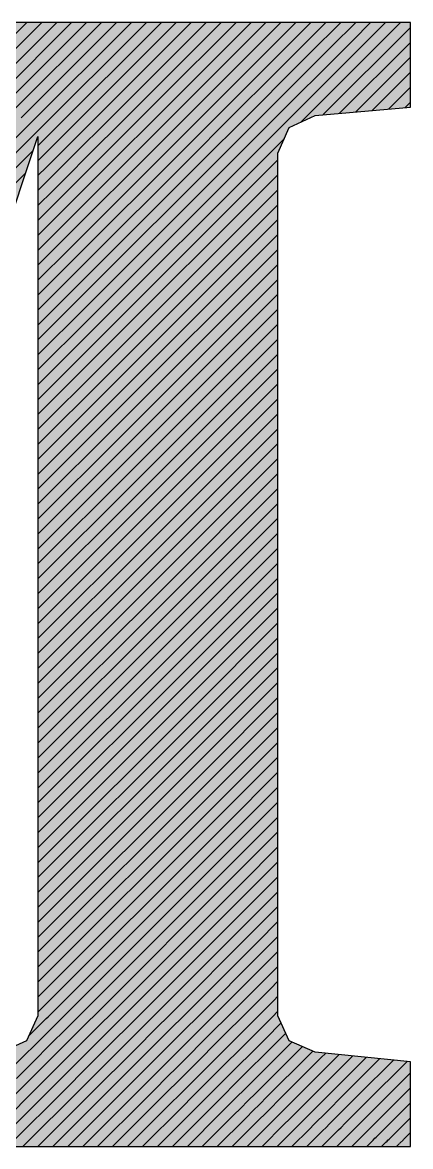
# Model space of a CAD drawing. Extents: x 0 to 7795, y 0 to 4205.
# Drawn here: x 7287.95 to 7297.12, y 698.61 to 725.22 of the extents above; entities that cross this region are included whole.
import ezdxf

# ---------------------------------------------------------------- set-up
doc = ezdxf.new("R2010")
doc.units = 0
doc.header["$MEASUREMENT"] = 0
doc.layers.add('MTH-CARIMBO-TXT1', color=1, linetype='CONTINUOUS')

msp = doc.modelspace()

# ---------------------------------------------------------------- linework, layer by layer
at = {"layer": 'MTH-CARIMBO-TXT1', "linetype": 'Continuous'}
for p, q in [((7286.903367, 724.070979), (7288.048062, 725.215674)), ((7287.071601, 723.885659), (7288.401616, 725.215674)), ((7287.239834, 723.700339), (7288.755169, 725.215674)), ((7287.408068, 723.515019), (7289.108722, 725.215674)), ((7287.576301, 723.329699), (7289.462276, 725.215674)), ((7287.744535, 723.14438), (7289.815829, 725.215674)), ((7287.912768, 722.95906), (7290.169382, 725.215674)), ((7288.081002, 722.77374), (7290.522936, 725.215674)), ((7288.249236, 722.58842), (7290.876489, 725.215674)), ((7288.633356, 722.618987), (7291.230043, 725.215674)), ((7289.142694, 722.774772), (7291.583596, 725.215674)), ((7289.652032, 722.930556), (7291.937149, 725.215674)), ((7290.16137, 723.086341), (7292.290703, 725.215674)), ((7290.670708, 723.242125), (7292.644256, 725.215674)), ((7291.180045, 723.39791), (7292.99781, 725.215674)), ((7291.689383, 723.553694), (7293.351363, 725.215674)), ((7292.198721, 723.709479), (7293.704916, 725.215674)), ((7292.708059, 723.865263), (7294.05847, 725.215674)), ((7293.217397, 724.021047), (7294.412023, 725.215674)), ((7293.726735, 724.176832), (7294.765577, 725.215674)), ((7294.236073, 724.332616), (7295.11913, 725.215674)), ((7294.74541, 724.488401), (7295.472683, 725.215674)), ((7295.058333, 723.033556), (7297.123232, 725.098455)), ((7295.254748, 724.644185), (7295.826237, 725.215674)), ((7295.350721, 723.679497), (7296.782762, 725.111539)), ((7295.764086, 724.79997), (7296.17979, 725.215674)), ((7296.273424, 724.955754), (7296.533344, 725.215674)), ((7296.782762, 725.111539), (7296.886897, 725.215674)), ((7294.040719, 722.723049), (7296.273424, 724.955754)), ((7293.307685, 722.697122), (7295.254748, 724.644185)), ((7293.674202, 722.710086), (7295.764086, 724.79997)), ((7295.444623, 723.066293), (7297.123232, 724.744902)), ((7292.574651, 722.671195), (7294.236073, 724.332616)), ((7292.941168, 722.684159), (7294.74541, 724.488401)), ((7295.830913, 723.099029), (7297.123232, 724.391348)), ((7292.208134, 722.658231), (7293.726735, 724.176832)), ((7296.217202, 723.131766), (7297.123232, 724.037795)), ((7291.4751, 722.632304), (7292.708059, 723.865263)), ((7291.841617, 722.645268), (7293.217397, 724.021047)), ((7290.742066, 722.606377), (7291.689383, 723.553694)), ((7291.108583, 722.61934), (7292.198721, 723.709479)), ((7294.530685, 722.859462), (7295.350721, 723.679497)), ((7296.603492, 723.164502), (7297.123232, 723.684242)), ((7290.009032, 722.58045), (7290.670708, 723.242125)), ((7290.375549, 722.593413), (7291.180045, 723.39791)), ((7296.989782, 723.197239), (7297.123232, 723.330688)), ((7289.642515, 722.567486), (7290.16137, 723.086341)), ((7284.886766, 719.579504), (7288.017782, 722.71052)), ((7288.017782, 722.71052), (7288.081002, 722.77374)), ((7288.909481, 722.541559), (7289.142694, 722.774772)), ((7289.275998, 722.554522), (7289.652032, 722.930556)), ((7292.812654, 722.202091), (7293.307685, 722.697122)), ((7293.14286, 722.178743), (7293.674202, 722.710086)), ((7293.473065, 722.155395), (7294.040719, 722.723049)), ((7284.78942, 719.128605), (7288.23226, 722.571444)), ((7288.23226, 722.571444), (7288.249236, 722.58842)), ((7288.358943, 722.344574), (7288.519982, 722.505613)), ((7288.434704, 722.066782), (7288.850188, 722.482265)), ((7288.510466, 721.78899), (7289.180393, 722.458918)), ((7288.519982, 722.505613), (7288.542964, 722.528595)), ((7288.542964, 722.528595), (7288.633356, 722.618987)), ((7288.586227, 721.511198), (7289.510599, 722.43557)), ((7288.850188, 722.482265), (7288.909481, 722.541559)), ((7289.180393, 722.458918), (7289.275998, 722.554522)), ((7289.510599, 722.43557), (7289.642515, 722.567486)), ((7289.840804, 722.412222), (7290.009032, 722.58045)), ((7290.17101, 722.388874), (7290.375549, 722.593413)), ((7290.501215, 722.365526), (7290.742066, 722.606377)), ((7290.831421, 722.342178), (7291.108583, 722.61934)), ((7291.161626, 722.31883), (7291.4751, 722.632304)), ((7291.491832, 722.295483), (7291.841617, 722.645268)), ((7291.822038, 722.272135), (7292.208134, 722.658231)), ((7292.152243, 722.248787), (7292.574651, 722.671195)), ((7292.482449, 722.225439), (7292.941168, 722.684159)), ((7293.803271, 722.132047), (7294.142373, 722.47115)), ((7284.692075, 718.677706), (7288.199512, 722.185143)), ((7288.310993, 722.296624), (7288.358943, 722.344574)), ((7288.661989, 721.233406), (7289.840804, 722.412222)), ((7288.73775, 720.955614), (7290.17101, 722.388874)), ((7288.813512, 720.677822), (7290.501215, 722.365526)), ((7288.889273, 720.40003), (7290.831421, 722.342178)), ((7288.965035, 720.122239), (7291.161626, 722.31883)), ((7289.040796, 719.844447), (7291.491832, 722.295483)), ((7289.116557, 719.566655), (7291.822038, 722.272135)), ((7289.192319, 719.288863), (7292.152243, 722.248787)), ((7289.26808, 719.011071), (7292.482449, 722.225439)), ((7289.343842, 718.733279), (7292.812654, 722.202091)), ((7289.419603, 718.455487), (7293.14286, 722.178743)), ((7288.310993, 721.943071), (7288.434704, 722.066782)), ((7289.495365, 718.177695), (7293.473065, 722.155395)), ((7289.571126, 717.899903), (7293.803271, 722.132047)), ((7289.646888, 717.622111), (7293.988292, 721.963516)), ((7284.594729, 718.226807), (7288.02337, 721.655448)), ((7288.310993, 721.589517), (7288.510466, 721.78899)), ((7288.310993, 721.235964), (7288.586227, 721.511198)), ((7289.722649, 717.344319), (7293.988292, 721.609962)), ((7288.310993, 720.882411), (7288.661989, 721.233406)), ((7289.79841, 717.066527), (7293.988292, 721.256409)), ((7288.310993, 720.528857), (7288.73775, 720.955614)), ((7289.874172, 716.788735), (7293.988292, 720.902855)), ((7288.310993, 720.175304), (7288.813512, 720.677822)), ((7288.310993, 719.82175), (7288.889273, 720.40003)), ((7289.949933, 716.510943), (7293.988292, 720.549302)), ((7288.310993, 719.468197), (7288.965035, 720.122239)), ((7290.025695, 716.233151), (7293.988292, 720.195749)), ((7288.310993, 719.114644), (7289.040796, 719.844447)), ((7290.101456, 715.955359), (7293.988292, 719.842195)), ((7288.310993, 718.76109), (7289.116557, 719.566655)), ((7288.310993, 718.407537), (7289.192319, 719.288863)), ((7290.177218, 715.677567), (7293.988292, 719.488642)), ((7288.310993, 718.053984), (7289.26808, 719.011071)), ((7290.252979, 715.399775), (7293.988292, 719.135089)), ((7288.310993, 717.70043), (7289.343842, 718.733279)), ((7290.32874, 715.121983), (7293.988292, 718.781535)), ((7288.310993, 717.346877), (7289.419603, 718.455487)), ((7288.310993, 716.993323), (7289.495365, 718.177695)), ((7290.404502, 714.844191), (7293.988292, 718.427982)), ((7290.480263, 714.5664), (7293.988292, 718.074428)), ((7288.310993, 716.63977), (7289.571126, 717.899903)), ((7290.556025, 714.288608), (7293.988292, 717.720875)), ((7288.310993, 716.286217), (7289.646888, 717.622111)), ((7288.310993, 715.932663), (7289.722649, 717.344319)), ((7290.631786, 714.010816), (7293.988292, 717.367322)), ((7288.310993, 715.57911), (7289.79841, 717.066527)), ((7290.707548, 713.733024), (7293.988292, 717.013768)), ((7288.310993, 715.225556), (7289.874172, 716.788735)), ((7290.783309, 713.455232), (7293.988292, 716.660215)), ((7288.310993, 714.872003), (7289.949933, 716.510943)), ((7288.310993, 714.51845), (7290.025695, 716.233151)), ((7290.859071, 713.17744), (7293.988292, 716.306661)), ((7288.310993, 714.164896), (7290.101456, 715.955359)), ((7290.934832, 712.899648), (7293.988292, 715.953108)), ((7288.310993, 713.811343), (7290.177218, 715.677567)), ((7291.010593, 712.621856), (7293.988292, 715.599555)), ((7288.310993, 713.457789), (7290.252979, 715.399775)), ((7291.086355, 712.344064), (7293.988292, 715.246001)), ((7288.310993, 713.104236), (7290.32874, 715.121983)), ((7288.310993, 712.750683), (7290.404502, 714.844191)), ((7291.162116, 712.066272), (7293.988292, 714.892448)), ((7288.310993, 712.397129), (7290.480263, 714.5664)), ((7291.237878, 711.78848), (7293.988292, 714.538894)), ((7288.310993, 712.043576), (7290.556025, 714.288608)), ((7291.313639, 711.510688), (7293.988292, 714.185341)), ((7288.310993, 711.690023), (7290.631786, 714.010816)), ((7288.310993, 711.336469), (7290.707548, 713.733024)), ((7291.389401, 711.232896), (7293.988292, 713.831788)), ((7288.310993, 710.982916), (7290.783309, 713.455232)), ((7291.465162, 710.955104), (7293.988292, 713.478234)), ((7288.310993, 710.629362), (7290.859071, 713.17744)), ((7291.540924, 710.677312), (7293.988292, 713.124681)), ((7288.310993, 710.275809), (7290.934832, 712.899648)), ((7288.310993, 709.922256), (7291.010593, 712.621856)), ((7291.616685, 710.39952), (7293.988292, 712.771127)), ((7288.310993, 709.568702), (7291.086355, 712.344064)), ((7291.692446, 710.121728), (7293.988292, 712.417574)), ((7288.310993, 709.215149), (7291.162116, 712.066272)), ((7291.768208, 709.843936), (7293.988292, 712.064021)), ((7288.310993, 708.861595), (7291.237878, 711.78848)), ((7291.843969, 709.566144), (7293.988292, 711.710467)), ((7288.310993, 708.508042), (7291.313639, 711.510688)), ((7291.919731, 709.288352), (7293.988292, 711.356914)), ((7288.310993, 708.154489), (7291.389401, 711.232896)), ((7291.995492, 709.010561), (7293.988292, 711.003361)), ((7288.310993, 707.800935), (7291.465162, 710.955104)), ((7288.310993, 707.447382), (7291.540924, 710.677312)), ((7292.071254, 708.732769), (7293.988292, 710.649807)), ((7288.310993, 707.093828), (7291.616685, 710.39952)), ((7292.147015, 708.454977), (7293.988292, 710.296254)), ((7288.310993, 706.740275), (7291.692446, 710.121728)), ((7292.222777, 708.177185), (7293.988292, 709.9427)), ((7288.310993, 706.386722), (7291.768208, 709.843936)), ((7288.310993, 706.033168), (7291.843969, 709.566144)), ((7292.298538, 707.899393), (7293.988292, 709.589147)), ((7288.310993, 705.679615), (7291.919731, 709.288352)), ((7292.374299, 707.621601), (7293.988292, 709.235594)), ((7288.310993, 705.326061), (7291.995492, 709.010561)), ((7292.450061, 707.343809), (7293.988292, 708.88204)), ((7288.310993, 704.972508), (7292.071254, 708.732769)), ((7288.310993, 704.618955), (7292.147015, 708.454977)), ((7292.525822, 707.066017), (7293.988292, 708.528487)), ((7288.310993, 704.265401), (7292.222777, 708.177185)), ((7292.601584, 706.788225), (7293.988292, 708.174933)), ((7288.310993, 703.911848), (7292.298538, 707.899393)), ((7292.677345, 706.510433), (7293.988292, 707.82138)), ((7288.310993, 703.558295), (7292.374299, 707.621601)), ((7288.310993, 703.204741), (7292.450061, 707.343809)), ((7292.753107, 706.232641), (7293.988292, 707.467827)), ((7288.310993, 702.851188), (7292.525822, 707.066017)), ((7292.828868, 705.954849), (7293.988292, 707.114273)), ((7288.310993, 702.497634), (7292.601584, 706.788225)), ((7292.904629, 705.677057), (7293.988292, 706.76072)), ((7288.310993, 702.144081), (7292.677345, 706.510433)), ((7288.310993, 701.790528), (7292.753107, 706.232641)), ((7292.980391, 705.399265), (7293.988292, 706.407166)), ((7288.577646, 701.703627), (7292.828868, 705.954849)), ((7293.056152, 705.121473), (7293.988292, 706.053613)), ((7288.9312, 701.703627), (7292.904629, 705.677057)), ((7293.131914, 704.843681), (7293.988292, 705.70006)), ((7289.284753, 701.703627), (7292.980391, 705.399265)), ((7293.207675, 704.565889), (7293.988292, 705.346506)), ((7289.638306, 701.703627), (7293.056152, 705.121473)), ((7293.283437, 704.288097), (7293.988292, 704.992953)), ((7289.99186, 701.703627), (7293.131914, 704.843681)), ((7293.359198, 704.010305), (7293.988292, 704.639399)), ((7290.345413, 701.703627), (7293.207675, 704.565889)), ((7290.698966, 701.703627), (7293.283437, 704.288097)), ((7293.43496, 703.732513), (7293.988292, 704.285846)), ((7291.05252, 701.703627), (7293.359198, 704.010305)), ((7293.510721, 703.454722), (7293.988292, 703.932293)), ((7291.406073, 701.703627), (7293.43496, 703.732513)), ((7293.586482, 703.17693), (7293.988292, 703.578739)), ((7291.759627, 701.703627), (7293.510721, 703.454722)), ((7292.11318, 701.703627), (7293.586482, 703.17693)), ((7293.662244, 702.899138), (7293.988292, 703.225186)), ((7292.466733, 701.703627), (7293.662244, 702.899138)), ((7293.738005, 702.621346), (7293.988292, 702.871633)), ((7292.820287, 701.703627), (7293.738005, 702.621346)), ((7293.813767, 702.343554), (7293.988292, 702.518079)), ((7293.17384, 701.703627), (7293.813767, 702.343554)), ((7293.527394, 701.703627), (7293.889528, 702.065762)), ((7293.889528, 702.065762), (7293.988292, 702.164526)), ((7288.508308, 701.634289), (7288.553476, 701.679457)), ((7288.553476, 701.679457), (7288.577646, 701.703627)), ((7288.874982, 701.64741), (7288.9312, 701.703627)), ((7289.196488, 701.615362), (7289.284753, 701.703627)), ((7289.517994, 701.583315), (7289.638306, 701.703627)), ((7289.8395, 701.551268), (7289.99186, 701.703627)), ((7290.161007, 701.519221), (7290.345413, 701.703627)), ((7290.482513, 701.487173), (7290.698966, 701.703627)), ((7290.804019, 701.455126), (7291.05252, 701.703627)), ((7291.125525, 701.423079), (7291.406073, 701.703627)), ((7291.447031, 701.391032), (7291.759627, 701.703627)), ((7291.768537, 701.358984), (7292.11318, 701.703627)), ((7292.090044, 701.326937), (7292.466733, 701.703627)), ((7292.41155, 701.29489), (7292.820287, 701.703627)), ((7292.733056, 701.262843), (7293.17384, 701.703627)), ((7293.054562, 701.230796), (7293.527394, 701.703627)), ((7293.376068, 701.198748), (7293.880947, 701.703627)), ((7293.880947, 701.703627), (7293.96529, 701.78797)), ((7293.96529, 701.78797), (7293.988292, 701.810972)), ((7288.091397, 701.217378), (7288.508308, 701.634289)), ((7288.274796, 701.047224), (7288.769926, 701.542354)), ((7288.551921, 700.970796), (7289.031544, 701.450418)), ((7288.769926, 701.542354), (7288.874982, 701.64741)), ((7289.031544, 701.450418), (7289.196488, 701.615362)), ((7289.293162, 701.358483), (7289.517994, 701.583315)), ((7289.55478, 701.266548), (7289.8395, 701.551268)), ((7289.816399, 701.174613), (7290.161007, 701.519221)), ((7290.078017, 701.082677), (7290.482513, 701.487173)), ((7290.339635, 700.990742), (7290.804019, 701.455126)), ((7290.601253, 700.898807), (7291.125525, 701.423079)), ((7293.697574, 701.166701), (7294.06489, 701.534017)), ((7288.829047, 700.894368), (7289.293162, 701.358483)), ((7289.106172, 700.817939), (7289.55478, 701.266548)), ((7289.383297, 700.741511), (7289.816399, 701.174613)), ((7290.862871, 700.806872), (7291.447031, 701.391032)), ((7291.124489, 700.714937), (7291.768537, 701.358984)), ((7291.386108, 700.623001), (7292.090044, 701.326937)), ((7291.647726, 700.531066), (7292.41155, 701.29489)), ((7291.909344, 700.439131), (7292.733056, 701.262843)), ((7292.170962, 700.347196), (7293.054562, 701.230796)), ((7292.43258, 700.25526), (7293.376068, 701.198748)), ((7292.694198, 700.163325), (7293.697574, 701.166701)), ((7294.01908, 701.134654), (7294.174885, 701.290458)), ((7287.954527, 700.726955), (7288.274796, 701.047224)), ((7288.241683, 700.660557), (7288.551921, 700.970796)), ((7288.528839, 700.59416), (7288.829047, 700.894368)), ((7289.660422, 700.665083), (7290.078017, 701.082677)), ((7289.937547, 700.588655), (7290.339635, 700.990742)), ((7290.214673, 700.512226), (7290.601253, 700.898807)), ((7292.955817, 700.07139), (7294.01908, 701.134654)), ((7293.217435, 699.979455), (7294.305616, 701.067636)), ((7293.479053, 699.887519), (7294.494346, 700.902812)), ((7294.305616, 701.067636), (7294.320687, 701.082707)), ((7294.494346, 700.902812), (7294.566637, 700.975104)), ((7287.499263, 700.271691), (7287.954527, 700.726955)), ((7287.800677, 700.219552), (7288.241683, 700.660557)), ((7288.815995, 700.527762), (7289.106172, 700.817939)), ((7289.10315, 700.461364), (7289.383297, 700.741511)), ((7289.390306, 700.394967), (7289.660422, 700.665083)), ((7290.491798, 700.435798), (7290.862871, 700.806872)), ((7290.768923, 700.35937), (7291.124489, 700.714937)), ((7291.046048, 700.282942), (7291.386108, 700.623001)), ((7293.740671, 699.795584), (7294.683075, 700.737989)), ((7294.683075, 700.737989), (7294.812587, 700.8675)), ((7294.871805, 700.573165), (7295.005421, 700.706781)), ((7295.005421, 700.706781), (7295.116735, 700.818095)), ((7295.18295, 700.530757), (7295.437653, 700.785459)), ((7295.360479, 700.354732), (7295.758571, 700.752824)), ((7295.538008, 700.178708), (7296.079488, 700.720188)), ((7295.715537, 700.002683), (7296.400406, 700.687552)), ((7295.893066, 699.826659), (7296.721324, 700.654917)), ((7296.070595, 699.650635), (7297.042241, 700.622281)), ((7288.102092, 700.167412), (7288.528839, 700.59416)), ((7288.403506, 700.115273), (7288.815995, 700.527762)), ((7288.70492, 700.063134), (7289.10315, 700.461364)), ((7289.006334, 700.010995), (7289.390306, 700.394967)), ((7289.677462, 700.328569), (7289.937547, 700.588655)), ((7289.964617, 700.262171), (7290.214673, 700.512226)), ((7290.251773, 700.195774), (7290.491798, 700.435798)), ((7290.538929, 700.129376), (7290.768923, 700.35937)), ((7291.323173, 700.206514), (7291.647726, 700.531066)), ((7291.600298, 700.130085), (7291.909344, 700.439131)), ((7291.877424, 700.053657), (7292.170962, 700.347196)), ((7294.002289, 699.703649), (7294.871805, 700.573165)), ((7294.263907, 699.611714), (7295.060534, 700.408341)), ((7295.060534, 700.408341), (7295.18295, 700.530757)), ((7295.249264, 700.243517), (7295.360479, 700.354732)), ((7296.248124, 699.47461), (7297.123232, 700.349718)), ((7286.541598, 698.606919), (7288.102092, 700.167412)), ((7286.895151, 698.606919), (7288.403506, 700.115273)), ((7289.307748, 699.958856), (7289.677462, 700.328569)), ((7289.609162, 699.906716), (7289.964617, 700.262171)), ((7289.910577, 699.854577), (7290.251773, 700.195774)), ((7290.211991, 699.802438), (7290.538929, 700.129376)), ((7290.826085, 700.062978), (7291.046048, 700.282942)), ((7291.11324, 699.996581), (7291.323173, 700.206514)), ((7291.400396, 699.930183), (7291.600298, 700.130085)), ((7292.154549, 699.977229), (7292.43258, 700.25526)), ((7292.431674, 699.900801), (7292.694198, 700.163325)), ((7294.525525, 699.519779), (7295.249264, 700.243517)), ((7294.787144, 699.427843), (7295.437994, 700.078693)), ((7295.437994, 700.078693), (7295.538008, 700.178708)), ((7287.248705, 698.606919), (7288.70492, 700.063134)), ((7287.602258, 698.606919), (7289.006334, 700.010995)), ((7287.955811, 698.606919), (7289.307748, 699.958856)), ((7288.309365, 698.606919), (7289.609162, 699.906716)), ((7288.662918, 698.606919), (7289.910577, 699.854577)), ((7290.513405, 699.750299), (7290.826085, 700.062978)), ((7290.814819, 699.69816), (7291.11324, 699.996581)), ((7291.116233, 699.64602), (7291.400396, 699.930183)), ((7291.417648, 699.593881), (7291.687552, 699.863785)), ((7291.687552, 699.863785), (7291.877424, 700.053657)), ((7291.974707, 699.797388), (7292.154549, 699.977229)), ((7292.261863, 699.73099), (7292.431674, 699.900801)), ((7292.549019, 699.664592), (7292.708799, 699.824373)), ((7292.708799, 699.824373), (7292.955817, 700.07139)), ((7292.985924, 699.747944), (7293.217435, 699.979455)), ((7293.26305, 699.671516), (7293.479053, 699.887519)), ((7295.048762, 699.335908), (7295.626723, 699.913869)), ((7295.626723, 699.913869), (7295.715537, 700.002683)), ((7295.815453, 699.749046), (7295.893066, 699.826659)), ((7296.425653, 699.298586), (7297.123232, 699.996164)), ((7289.016471, 698.606919), (7290.211991, 699.802438)), ((7289.370025, 698.606919), (7290.513405, 699.750299)), ((7289.723578, 698.606919), (7290.814819, 699.69816)), ((7290.077132, 698.606919), (7291.116233, 699.64602)), ((7290.430685, 698.606919), (7291.417648, 699.593881)), ((7291.719062, 699.541742), (7291.974707, 699.797388)), ((7292.020476, 699.489603), (7292.261863, 699.73099)), ((7292.32189, 699.437464), (7292.549019, 699.664592)), ((7292.623304, 699.385324), (7292.836175, 699.598195)), ((7292.836175, 699.598195), (7292.985924, 699.747944)), ((7293.12333, 699.531797), (7293.26305, 699.671516)), ((7293.410486, 699.465399), (7293.540175, 699.595088)), ((7293.540175, 699.595088), (7293.740671, 699.795584)), ((7293.8173, 699.51866), (7294.002289, 699.703649)), ((7294.094425, 699.442232), (7294.263907, 699.611714)), ((7295.31038, 699.243973), (7295.815453, 699.749046)), ((7295.571998, 699.152038), (7296.004182, 699.584222)), ((7296.004182, 699.584222), (7296.070595, 699.650635)), ((7296.603182, 699.122561), (7297.123232, 699.642611)), ((7290.784238, 698.606919), (7291.719062, 699.541742)), ((7291.137792, 698.606919), (7292.020476, 699.489603)), ((7291.491345, 698.606919), (7292.32189, 699.437464)), ((7291.844899, 698.606919), (7292.623304, 699.385324)), ((7292.198452, 698.606919), (7292.924719, 699.333185)), ((7292.552005, 698.606919), (7293.226133, 699.281046)), ((7292.924719, 699.333185), (7293.12333, 699.531797)), ((7293.226133, 699.281046), (7293.410486, 699.465399)), ((7293.527547, 699.228907), (7293.697642, 699.399002)), ((7293.697642, 699.399002), (7293.8173, 699.51866)), ((7293.828961, 699.176768), (7293.984798, 699.332604)), ((7293.984798, 699.332604), (7294.094425, 699.442232)), ((7294.271953, 699.266206), (7294.37155, 699.365803)), ((7294.37155, 699.365803), (7294.525525, 699.519779)), ((7294.559109, 699.199809), (7294.648675, 699.289375)), ((7294.648675, 699.289375), (7294.787144, 699.427843)), ((7294.925801, 699.212947), (7295.048762, 699.335908)), ((7295.833616, 699.060102), (7296.192912, 699.419398)), ((7296.192912, 699.419398), (7296.248124, 699.47461)), ((7296.381641, 699.254574), (7296.425653, 699.298586)), ((7296.780711, 698.946537), (7297.123232, 699.289058)), ((7292.905559, 698.606919), (7293.527547, 699.228907)), ((7293.259112, 698.606919), (7293.828961, 699.176768)), ((7293.612666, 698.606919), (7294.130375, 699.124629)), ((7293.966219, 698.606919), (7294.43179, 699.072489)), ((7294.130375, 699.124629), (7294.271953, 699.266206)), ((7294.319772, 698.606919), (7294.733204, 699.02035)), ((7294.43179, 699.072489), (7294.559109, 699.199809)), ((7294.733204, 699.02035), (7294.846265, 699.133411)), ((7294.846265, 699.133411), (7294.925801, 699.212947)), ((7295.034618, 698.968211), (7295.13342, 699.067013)), ((7295.13342, 699.067013), (7295.202926, 699.136519)), ((7295.202926, 699.136519), (7295.31038, 699.243973)), ((7295.420576, 699.000616), (7295.480051, 699.060091)), ((7295.480051, 699.060091), (7295.571998, 699.152038)), ((7295.757176, 698.983662), (7295.833616, 699.060102)), ((7296.095234, 698.968167), (7296.381641, 699.254574)), ((7296.356853, 698.876232), (7296.570371, 699.08975)), ((7296.570371, 699.08975), (7296.603182, 699.122561)), ((7294.673326, 698.606919), (7295.034618, 698.968211)), ((7295.026879, 698.606919), (7295.336032, 698.916072)), ((7295.336032, 698.916072), (7295.420576, 699.000616)), ((7295.380433, 698.606919), (7295.637446, 698.863933)), ((7295.637446, 698.863933), (7295.707732, 698.934218)), ((7295.707732, 698.934218), (7295.757176, 698.983662)), ((7295.733986, 698.606919), (7295.938861, 698.811793)), ((7295.938861, 698.811793), (7295.994888, 698.86782)), ((7295.994888, 698.86782), (7296.034301, 698.907234)), ((7296.034301, 698.907234), (7296.095234, 698.968167)), ((7296.087539, 698.606919), (7296.240275, 698.759654)), ((7296.240275, 698.759654), (7296.282043, 698.801423)), ((7296.282043, 698.801423), (7296.311427, 698.830806)), ((7296.311427, 698.830806), (7296.356853, 698.876232)), ((7296.569199, 698.735025), (7296.588552, 698.754378)), ((7296.588552, 698.754378), (7296.618471, 698.784297)), ((7296.618471, 698.784297), (7296.759101, 698.924926)), ((7296.759101, 698.924926), (7296.780711, 698.946537)), ((7296.880089, 698.692361), (7296.94783, 698.760103)), ((7296.94783, 698.760103), (7296.95824, 698.770512)), ((7296.95824, 698.770512), (7297.123232, 698.935504)), ((7296.441093, 698.606919), (7296.541689, 698.707515)), ((7296.541689, 698.707515), (7296.569199, 698.735025)), ((7296.794646, 698.606919), (7296.843103, 698.655376)), ((7296.843103, 698.655376), (7296.856355, 698.668627)), ((7296.865677, 698.677949), (7296.880089, 698.692361))]:
    msp.add_line(p, q, dxfattribs=at)
for points in [[(7285.520132, 698.606919), (7297.123232, 698.606919), (7297.123232, 700.614045), (7294.867604, 700.84343), (7294.255909, 701.111047), (7293.988292, 701.703627), (7293.988292, 722.118965), (7294.255909, 722.730661), (7294.867604, 723.017393), (7297.123232, 723.208548), (7297.123232, 725.215674)], [(7297.123232, 725.215674), (7285.864211, 725.215674)], [(7280.358951, 698.606919), (7288.310993, 722.52039), (7288.310993, 701.703627), (7288.043376, 701.111047), (7287.450796, 700.84343)]]:
    msp.add_lwpolyline(points, dxfattribs=at)
for points in [[(7297.123232, 725.215674), (7285.864211, 725.215674), (7288.310993, 722.52039)], [(7285.864211, 725.215674), (7285.864211, 724.106976), (7288.310993, 722.52039)], [(7288.310993, 722.52039), (7294.255909, 722.730661), (7297.123232, 725.215674)], [(7294.255909, 722.730661), (7294.867604, 723.017393), (7297.123232, 725.215674)], [(7297.123232, 725.215674), (7294.867604, 723.017393), (7297.123232, 723.208548)], [(7288.310993, 722.52039), (7285.864211, 724.106976), (7280.358951, 698.606919)], [(7293.988292, 722.118965), (7294.255909, 722.730661), (7288.310993, 722.52039)], [(7293.988292, 701.703627), (7293.988292, 722.118965), (7288.310993, 722.52039)], [(7293.988292, 701.703627), (7288.310993, 722.52039), (7288.310993, 701.703627)], [(7288.310993, 701.703627), (7288.043376, 701.111047), (7297.123232, 698.606919)], [(7294.255909, 701.111047), (7288.310993, 701.703627), (7297.123232, 698.606919)], [(7294.255909, 701.111047), (7293.988292, 701.703627), (7288.310993, 701.703627)], [(7288.043376, 701.111047), (7287.450796, 700.84343), (7297.123232, 698.606919)], [(7294.867604, 700.84343), (7294.255909, 701.111047), (7297.123232, 698.606919)], [(7287.450796, 700.84343), (7285.520132, 700.614045), (7297.123232, 698.606919)], [(7285.520132, 700.614045), (7285.520132, 698.606919), (7297.123232, 698.606919)], [(7297.123232, 700.614045), (7294.867604, 700.84343), (7297.123232, 698.606919)]]:
    msp.add_solid(points, dxfattribs=at)

doc.saveas('drawing.dxf')
